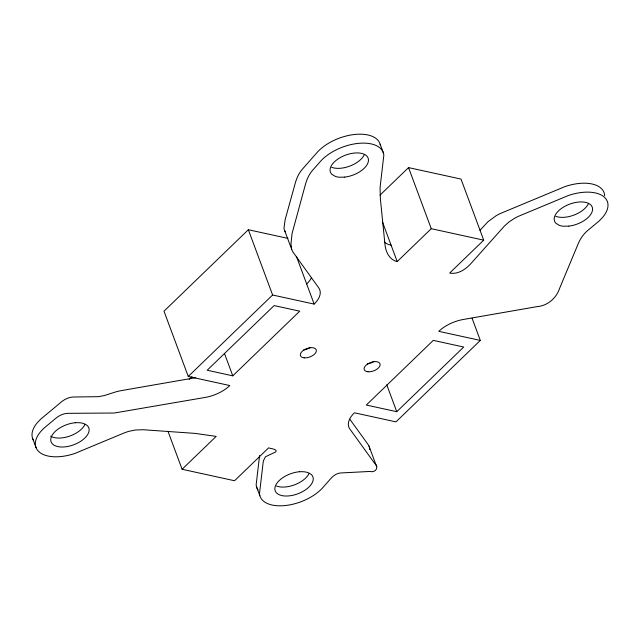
<?xml version="1.0" encoding="UTF-8"?>
<svg xmlns="http://www.w3.org/2000/svg" width="640" height="640" viewBox="0 0 640 640"><rect width="100%" height="100%" fill="white"/><g stroke="black" fill="none" stroke-linecap="round" stroke-linejoin="round"><path stroke-width="0.96" d="M259.576 455.512L256.16 484.76A36.24 19.2 -20.4 0 0 258.056 489.944M479.952 230.352L487.96 221.704L496.272 215.64A42.048 35.56 -28.2 0 1 501.936 212.848L564.92 186.624A36.24 19.2 -20.4 0 1 604.664 195.752M287.96 238.392L248.344 229.728L163.992 311.184L188.264 376.456L229.808 385.544A28.12 14.904 -20.4 0 1 205.216 397.424L114.288 413.024L68.216 413.328A28.36 20.024 -71.9 0 0 55.608 418.456L45.032 427.28A36.24 19.2 -20.4 0 0 39.176 451.96A36.24 19.2 -20.4 0 0 75.08 453.376L123.376 433.272A42.048 35.56 -28.2 0 1 129.36 431.216L135.416 430L143.272 429.736L195.096 433.392L216.168 436.384L182.104 469.272L167.992 431.32M188.264 376.456L272.616 295.008L314.16 304.088A28.12 14.904 -20.4 0 0 318.712 287.832L292.456 251.344L284.608 230.52M189.136 379.456L192.008 376.68M380.008 195.152L408.544 167.6L461 179.072L483.72 240.16L449.656 273.056C458.088 274.696 465.944 269.144 471.296 263.16L504.472 225.976L509.072 221.928L514.328 218.44A42.056 35.568 -28.2 0 1 519.952 215.672L568.248 195.56A36.24 19.2 -20.4 0 1 604.152 196.984A36.24 19.2 -20.4 0 1 598.296 221.664L587.712 230.488A28.368 20.024 -71.9 0 0 578.168 243.84L559.728 288.064C556.456 298.144 547.528 305.904 536.8 306.68L463.376 319.464A28.12 14.904 -20.4 0 0 438.784 331.344L480.328 340.424L472.064 318.208M232.784 375.84L299.744 311.176L274.144 305.576L207.176 370.24L232.784 375.84L224.464 353.456M291.672 249.528L290.984 243.688L292.072 233.496L305.488 184.216A28.368 16.904 -82.8 0 1 312.576 170.328L320.816 160.984A36.24 19.2 -20.4 0 1 358.792 143.328A36.24 19.2 -20.4 0 1 383.84 155.24L380.344 185.144A42.056 9.328 77.8 0 0 380.064 189.072L380.376 198.84L384.952 244.28C385.52 251.56 389.408 259.936 397.2 261.584L431.264 228.688L483.72 240.16M396.76 411.696L463.72 347.032L433.28 340.376L366.32 405.04L396.76 411.696L386.776 384.84M480.328 340.424L395.976 421.88L354.432 412.792A28.12 14.904 -20.4 0 0 349.88 429.056L374.6 463.296C379.592 467.288 375.416 473.064 369.8 471.456L340.896 472.952A28.36 16.904 -82.8 0 0 330.744 478.616L322.512 487.96A36.24 19.2 -20.4 0 1 284.528 505.608A36.24 19.2 -20.4 0 1 259.48 493.704L262.984 463.8A42.048 9.328 77.8 0 1 263.544 460.56L265.44 456.792L275.912 451.824C277.92 449.072 270.312 448.672 268.624 447.848L234.56 480.744L182.104 469.272M195.776 377.648L121.216 390.632A28.12 14.904 -20.4 0 0 113.728 392.544L104.296 395.568L98.304 396.688L73.672 397A28.368 20.024 -71.9 0 0 61.144 402.128L41.704 418.336A36.24 19.2 -20.4 0 0 33.688 440.568M384.32 242L385.568 243.016A28.12 14.904 -20.4 0 0 391.104 245.192M349.84 419.248L368.16 444.632A28.12 14.904 -20.4 0 1 369.648 448.504L369.688 449.512M408.544 167.6L431.264 228.688M380.136 144.232L383.464 153.176M382.44 221.912L397.2 261.584M369.024 446.136L376.696 466.76M296.4 256.328L314.16 304.088M248.344 229.728L272.616 295.008M256.536 486.824L259.864 495.768M32.728 438.712L36.056 447.656M310.36 347.368A8.432 4.472 -20.4 0 1 303.52 349.976M311.192 278.192A28.12 14.904 -20.4 0 1 306.68 283.976M285.472 232.024A28.12 14.904 -20.4 0 1 283.984 228.152L285.112 219.776L295.304 183A28.368 16.904 -82.8 0 1 302.36 169.208L317.488 152.04A36.24 19.2 -20.4 0 1 354.872 134.448A36.24 19.2 -20.4 0 1 380.44 145.592M374.128 361.312A8.432 4.472 -20.4 0 1 367.288 363.92M588.328 203.904A20.104 10.656 -20.4 0 1 555.8 216.32M364.216 154.896A20.104 10.656 -20.4 0 1 331.688 167.312M84.888 424.608A20.104 10.656 -20.4 0 1 69.224 436.264A20.104 10.656 -20.4 0 1 50.6 436.16M309.008 473.616A20.104 10.656 -20.4 0 1 276.48 486.032M344.736 177.112L339.264 177.232A20.072 11.2 -23.2 0 1 335.272 176.36L331.848 174.296A20.104 10.656 -20.4 0 1 345.248 155.24A20.104 10.656 -20.4 0 1 368.472 160.32A20.104 10.656 -20.4 0 1 344.736 177.112M568.856 226.12L563.264 226.232A20.072 11.192 -23.2 0 1 559.304 225.328L555.968 223.304A20.104 10.656 -20.4 0 1 569.36 204.248A20.104 10.656 -20.4 0 1 592.584 209.328A20.104 10.656 -20.4 0 1 568.856 226.12M75.224 422.744L74.472 422.816A20.104 10.656 -20.4 0 0 50.736 439.616A20.104 10.656 -20.4 0 0 73.96 444.696A20.104 10.656 -20.4 0 0 87.36 425.64C84.104 422.72 79.376 422.472 75.224 422.744M299.344 471.752L298.592 471.824A20.104 10.656 -20.4 0 0 274.856 488.624A20.104 10.656 -20.4 0 0 298.08 493.704A20.104 10.656 -20.4 0 0 311.472 474.648C308.224 471.728 303.496 471.48 299.344 471.752M304.208 357.848A8.432 4.472 -20.4 0 0 316.392 350.752A8.432 4.472 -20.4 0 0 304.4 349.696A8.432 4.472 -20.4 0 0 304.208 357.848M367.976 371.792A8.432 4.472 -20.4 0 0 380.16 364.696A8.432 4.472 -20.4 0 0 368.168 363.64A8.432 4.472 -20.4 0 0 367.976 371.792"/></g></svg>
